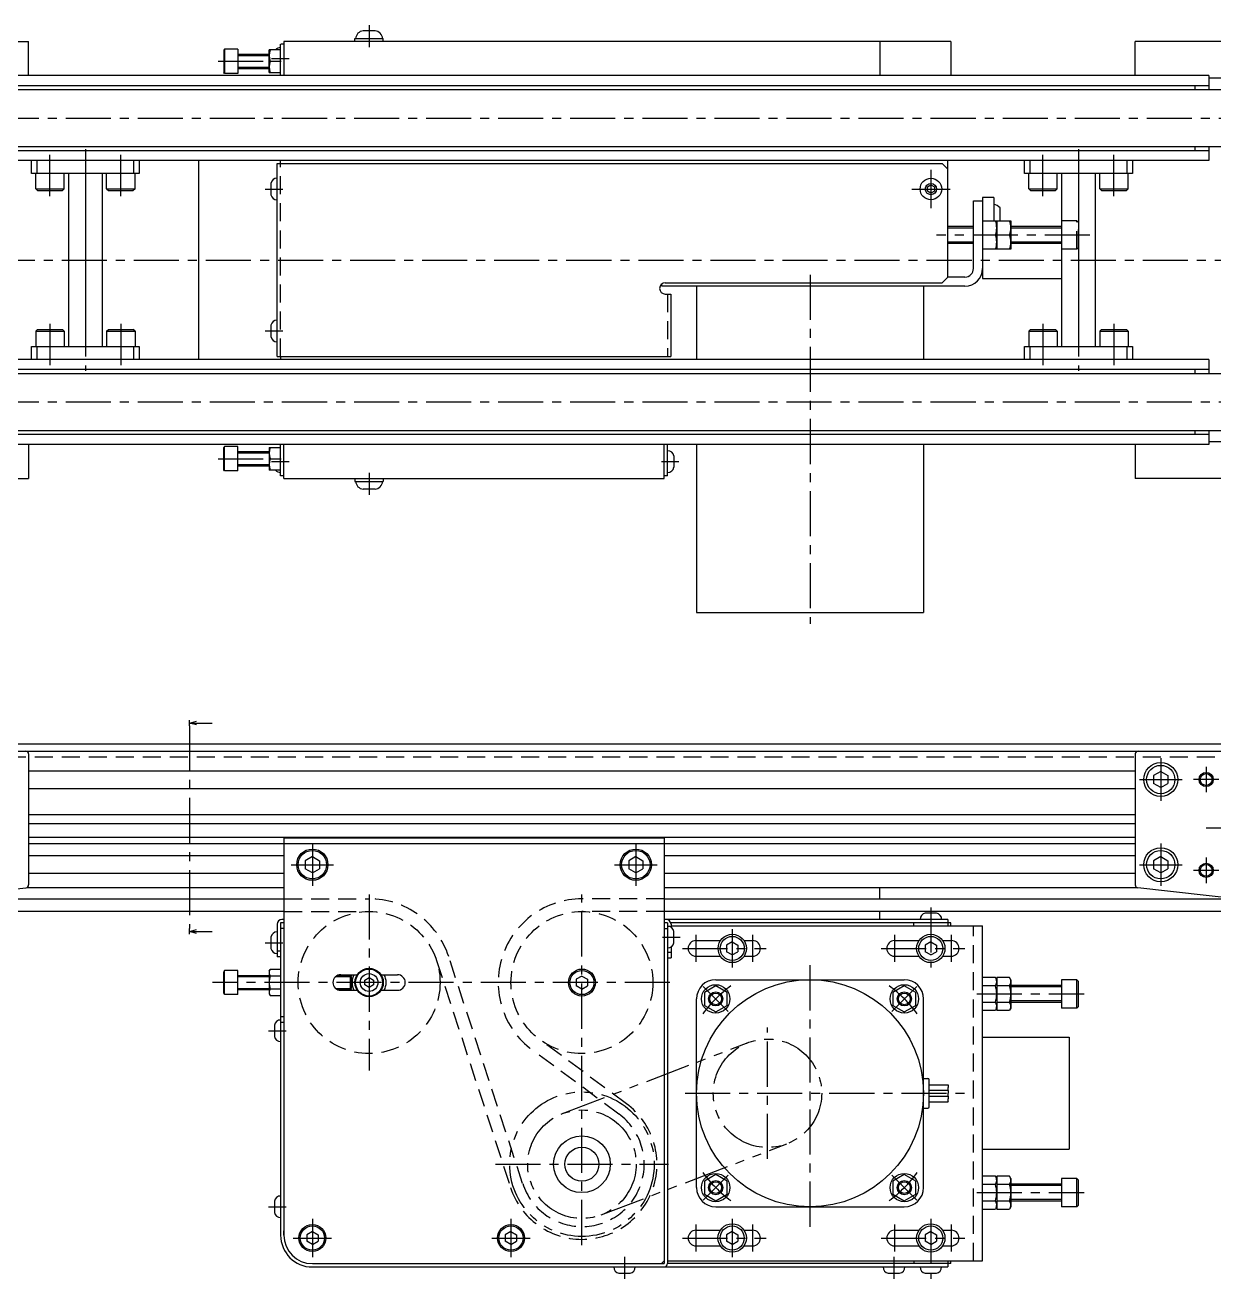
# Model space of a CAD drawing. Extents: x -2 to 1072, y -7 to 440.
# Drawn here: x 377.7 to 796.7, y -2 to 439.6 of the extents above; entities that cross this region are included whole.
import ezdxf

# ---------------------------------------------------------------- set-up
doc = ezdxf.new("R2010")
doc.units = 0
doc.header["$LTSCALE"] = 0.5
for name, pattern in [('CENTER', [50.8, 31.75, -6.35, 6.35, -6.35]), ('DASHED', [19.05, 12.7, -6.35]), ('PHANTOM', [63.5, 31.75, -6.35, 6.35, -6.35, 6.35, -6.35])]:
    doc.linetypes.add(name, pattern=pattern)
doc.layers.get('0').update_dxf_attribs({"linetype": 'CONTINUOUS'})
doc.layers.add('CENTER', color=1, linetype='CENTER')

# ---------------------------------------------------------------- blocks, each defined once
blk = doc.blocks.new('_OPEN30')
at = {"color": 0, "linetype": 'BYBLOCK'}
for p, q in [((-1, 0.27), (0, 0)), ((0, 0), (-1, -0.27)), ((0, 0), (-1, 0))]:
    blk.add_line(p, q, dxfattribs=at)
blk = doc.blocks.new('*U79')
at = {"color": 7, "linetype": 'CONTINUOUS'}
blk.add_lwpolyline([(438.13, 193.8), (443.63, 193.8)], dxfattribs=at)
at = {"color": 7, "linetype": 'CONTINUOUS', "xscale": 2.5, "yscale": 2.5, "zscale": 2.5, "rotation": 180}
blk.add_blockref('_OPEN30', (435.63, 193.8), dxfattribs=at)
blk = doc.blocks.new('*U80')
at = {"color": 7, "linetype": 'CONTINUOUS'}
blk.add_lwpolyline([(438.13, 120.4), (443.63, 120.4)], dxfattribs=at)
at = {"color": 7, "linetype": 'CONTINUOUS', "xscale": 2.5, "yscale": 2.5, "zscale": 2.5, "rotation": 180}
blk.add_blockref('_OPEN30', (435.63, 120.4), dxfattribs=at)

msp = doc.modelspace()

# ---------------------------------------------------------------- linework, layer by layer
at = {"color": 7, "linetype": 'CONTINUOUS'}
for p, q in [((501.08, 437.65), (496.88, 437.65)), ((296.98, 433.9), (378.98, 433.9)), ((378.98, 421.9), (378.98, 433.9)), ((467.78, 421.9), (467.78, 432.9)), ((468.98, 432.9), (467.83, 432.9)), ((468.98, 433.9), (468.98, 421.9)), ((703.98, 433.9), (468.98, 433.9)), ((493.98, 434.9), (503.98, 434.9)), ((493.98, 433.9), (493.98, 434.9)), ((503.98, 433.9), (503.98, 434.9)), ((678.98, 433.9), (678.98, 421.9)), ((703.98, 433.9), (703.98, 421.9)), ((850.98, 433.9), (768.98, 433.9)), ((768.98, 421.9), (768.98, 433.9)), ((448.06, 431.15), (447.76, 430.85)), ((447.76, 430.85), (447.76, 422.95)), ((448.06, 431.15), (448.06, 422.65)), ((452.76, 431.15), (448.06, 431.15)), ((452.76, 431.15), (452.76, 422.65)), ((452.76, 429.41), (463.78, 429.41)), ((463.78, 422.9), (463.78, 430.9)), ((467.78, 430.9), (463.78, 430.9)), ((452.76, 424.41), (463.78, 424.41)), ((464.14, 426.9), (467.78, 426.9)), ((794.98, 421.9), (352.98, 421.9)), ((448.06, 422.65), (447.76, 422.95)), ((452.76, 422.65), (448.06, 422.65)), ((463.78, 422.9), (467.78, 422.9)), ((794.98, 421.9), (794.98, 416.9)), ((850.98, 420.9), (794.98, 420.9)), ((294.48, 416.9), (853.48, 416.9)), ((352.98, 418.4), (794.98, 418.4)), ((789.98, 418.4), (789.98, 416.9)), ((294.48, 396.9), (853.48, 396.9)), ((794.98, 395.4), (352.98, 395.4)), ((789.98, 396.9), (789.98, 395.4)), ((794.98, 396.9), (794.98, 391.9)), ((794.98, 391.9), (352.98, 391.9)), ((379.98, 387.4), (379.98, 391.9)), ((381.98, 387.4), (381.98, 391.9)), ((415.98, 391.9), (415.98, 387.4)), ((417.98, 391.9), (417.98, 387.4)), ((438.98, 321.9), (438.98, 391.9)), ((466.58, 390.9), (700.98, 390.9)), ((466.58, 322.9), (466.58, 390.9)), ((467.78, 390.9), (467.78, 391.9)), ((700.98, 390.9), (702.98, 388.9)), ((702.98, 350.9), (702.98, 391.9)), ((729.98, 387.4), (729.98, 391.9)), ((731.98, 387.4), (731.98, 391.9)), ((765.98, 391.9), (765.98, 387.4)), ((767.98, 391.9), (767.98, 387.4)), ((417.98, 387.4), (379.98, 387.4)), ((381.48, 382), (381.48, 387.4)), ((391.48, 382), (391.48, 387.4)), ((392.98, 387.4), (392.98, 326.4)), ((398.98, 387.4), (398.98, 326.4)), ((404.98, 326.4), (404.98, 387.4)), ((406.48, 382), (406.48, 387.4)), ((406.48, 384.7), (406.48, 384.7)), ((416.48, 382), (416.48, 387.4)), ((767.98, 387.4), (729.98, 387.4)), ((731.48, 382), (731.48, 387.4)), ((731.48, 384.7), (731.48, 384.7)), ((741.48, 382), (741.48, 387.4)), ((742.98, 387.4), (742.98, 326.4)), ((748.98, 387.4), (748.98, 326.4)), ((754.98, 326.4), (754.98, 387.4)), ((756.48, 382), (756.48, 387.4)), ((756.48, 384.7), (756.48, 384.7)), ((766.48, 382), (766.48, 387.4)), ((381.48, 382), (391.48, 382)), ((381.48, 382), (382.08, 381.4)), ((382.08, 381.4), (390.88, 381.4)), ((391.48, 382), (390.88, 381.4)), ((406.48, 383.35), (406.48, 383.35)), ((406.48, 382), (416.48, 382)), ((406.48, 382), (407.08, 381.4)), ((407.08, 381.4), (415.88, 381.4)), ((416.48, 382), (415.88, 381.4)), ((464.38, 383.9), (464.38, 379.9)), ((695.73, 382.62), (696.98, 383.34)), ((695.73, 381.18), (695.73, 382.62)), ((696.98, 380.46), (695.73, 381.18)), ((696.98, 383.34), (698.23, 382.62)), ((698.23, 381.18), (696.98, 380.46)), ((698.23, 382.62), (698.23, 381.18)), ((731.48, 383.35), (731.48, 383.35)), ((731.48, 382), (741.48, 382)), ((731.48, 382), (732.08, 381.4)), ((732.08, 381.4), (740.88, 381.4)), ((741.48, 382), (740.88, 381.4)), ((756.48, 383.35), (756.48, 383.35)), ((756.48, 382), (766.48, 382)), ((756.48, 382), (757.08, 381.4)), ((757.08, 381.4), (765.88, 381.4)), ((766.48, 382), (765.88, 381.4)), ((711.98, 353.9), (711.98, 377.7)), ((711.98, 377.7), (715.18, 377.7)), ((715.18, 378.9), (715.18, 350.4)), ((719.18, 378.9), (715.18, 378.9)), ((719.18, 378.9), (719.18, 370.7)), ((721.38, 370.7), (721.38, 375.22)), ((711.98, 368.7), (702.98, 368.7)), ((715.18, 370.7), (725.18, 370.7)), ((720.18, 370.7), (720.18, 360.7)), ((725.18, 370.7), (725.18, 360.7)), ((742.98, 368.7), (725.19, 368.7)), ((711.98, 362.7), (702.98, 362.7)), ((719.73, 365.7), (715.18, 365.7)), ((724.73, 365.7), (720.18, 365.7)), ((742.98, 362.7), (725.19, 362.7)), ((725.18, 360.7), (715.18, 360.7)), ((702.98, 350.9), (700.98, 348.9)), ((706.99, 350.9), (702.98, 350.9)), ((707.99, 350.9), (706.99, 350.9)), ((708.98, 350.9), (707.99, 350.9)), ((715.18, 350.4), (742.98, 350.4)), ((602.19, 347.7), (602.19, 348.51)), ((706.99, 347.7), (602.19, 347.7)), ((603.38, 348.9), (700.98, 348.9)), ((603.38, 344.9), (605.37, 344.9)), ((605.37, 344.9), (605.37, 322.9)), ((614.38, 347.7), (614.38, 321.9)), ((694.38, 347.7), (614.38, 347.7)), ((702.29, 347.7), (623.29, 347.7)), ((694.38, 347.7), (694.38, 321.9)), ((708.98, 347.7), (705.99, 347.7)), ((381.48, 331.8), (382.08, 332.4)), ((381.48, 331.8), (381.48, 326.4)), ((381.48, 331.8), (391.48, 331.8)), ((382.08, 332.4), (390.88, 332.4)), ((391.48, 331.8), (390.88, 332.4)), ((391.48, 331.8), (391.48, 326.4)), ((406.48, 331.8), (407.08, 332.4)), ((406.48, 331.8), (416.48, 331.8)), ((406.48, 331.8), (406.48, 326.4)), ((407.08, 332.4), (415.88, 332.4)), ((416.48, 331.8), (415.88, 332.4)), ((416.48, 331.8), (416.48, 326.4)), ((464.38, 333.9), (464.38, 329.9)), ((731.48, 331.8), (732.08, 332.4)), ((731.48, 331.8), (741.48, 331.8)), ((731.48, 331.8), (731.48, 326.4)), ((732.08, 332.4), (740.88, 332.4)), ((741.48, 331.8), (740.88, 332.4)), ((741.48, 331.8), (741.48, 326.4)), ((756.48, 331.8), (757.08, 332.4)), ((756.48, 331.8), (766.48, 331.8)), ((756.48, 331.8), (756.48, 326.4)), ((757.08, 332.4), (765.88, 332.4)), ((766.48, 331.8), (765.88, 332.4)), ((766.48, 331.8), (766.48, 326.4)), ((381.48, 330.45), (381.48, 330.45)), ((381.48, 329.1), (381.48, 329.1)), ((406.48, 330.45), (406.48, 330.45)), ((406.48, 329.1), (406.48, 329.1)), ((731.48, 330.45), (731.48, 330.45)), ((731.48, 329.1), (731.48, 329.1)), ((756.48, 330.45), (756.48, 330.45)), ((756.48, 329.1), (756.48, 329.1)), ((379.98, 326.4), (417.98, 326.4)), ((379.98, 321.9), (379.98, 326.4)), ((381.98, 321.9), (381.98, 326.4)), ((415.98, 326.4), (415.98, 321.9)), ((417.98, 326.4), (417.98, 321.9)), ((466.58, 322.9), (605.37, 322.9)), ((467.78, 322.9), (467.78, 321.9)), ((729.98, 326.4), (767.98, 326.4)), ((729.98, 321.9), (729.98, 326.4)), ((731.98, 321.9), (731.98, 326.4)), ((765.98, 326.4), (765.98, 321.9)), ((767.98, 326.4), (767.98, 321.9)), ((794.98, 321.9), (352.98, 321.9)), ((352.98, 318.4), (794.98, 318.4)), ((789.98, 318.4), (789.98, 316.9)), ((794.98, 321.9), (794.98, 316.9)), ((294.48, 316.9), (853.48, 316.9)), ((294.48, 296.9), (853.48, 296.9)), ((789.98, 296.9), (789.98, 295.4)), ((794.98, 296.9), (794.98, 291.9)), ((794.98, 295.4), (352.98, 295.4)), ((794.98, 291.9), (352.98, 291.9)), ((378.98, 291.9), (378.98, 279.9)), ((467.78, 280.9), (467.78, 291.9)), ((468.98, 279.9), (468.98, 291.9)), ((602.98, 279.9), (602.98, 291.9)), ((604.18, 280.9), (604.18, 291.9)), ((614.38, 291.9), (614.38, 232.7)), ((694.38, 291.9), (694.38, 232.7)), ((768.98, 291.9), (768.98, 279.9)), ((850.98, 292.9), (794.98, 292.9)), ((448.06, 291.15), (447.76, 290.85)), ((447.76, 282.95), (447.76, 290.85)), ((448.06, 282.65), (448.06, 291.15)), ((452.76, 291.15), (448.06, 291.15)), ((452.76, 282.65), (452.76, 291.15)), ((452.76, 289.39), (463.78, 289.39)), ((463.78, 290.9), (463.78, 282.9)), ((463.78, 290.9), (467.78, 290.9)), ((606.38, 287.9), (606.38, 283.9)), ((448.06, 282.65), (447.76, 282.95)), ((452.76, 284.39), (463.78, 284.39)), ((467.78, 282.9), (463.78, 282.9)), ((464.14, 286.9), (467.78, 286.9)), ((296.98, 279.9), (378.98, 279.9)), ((452.76, 282.65), (448.06, 282.65)), ((468.98, 280.9), (467.78, 280.9)), ((468.98, 279.9), (602.98, 279.9)), ((493.98, 279.9), (493.98, 278.9)), ((493.98, 278.9), (503.98, 278.9)), ((503.98, 279.9), (503.98, 278.9)), ((604.18, 280.9), (602.98, 280.9)), ((850.98, 279.9), (768.98, 279.9)), ((501.08, 276.15), (496.88, 276.15)), ((614.38, 232.7), (694.38, 232.7)), ((823.98, 186.4), (323.98, 186.4)), ((323.98, 183.9), (823.98, 183.9)), ((378.98, 182.9), (378.98, 136.79)), ((768.98, 182.9), (768.98, 136.79)), ((378.98, 177), (768.98, 177)), ((777.98, 176.76), (775.48, 175.32)), ((777.98, 176.76), (780.48, 175.32)), ((775.48, 175.32), (775.48, 172.48)), ((777.98, 171.04), (775.48, 172.48)), ((777.98, 171.04), (780.48, 172.48)), ((780.48, 175.32), (780.48, 172.48)), ((378.98, 170.8), (768.98, 170.8)), ((768.98, 161.5), (378.98, 161.5)), ((768.98, 158.3), (378.98, 158.3)), ((768.98, 153.5), (378.98, 153.5)), ((768.98, 151.3), (378.98, 151.3)), ((468.98, 153.4), (602.98, 153.4)), ((468.98, 153.4), (468.98, 13.4)), ((602.98, 153.4), (602.98, 3.4)), ((468.98, 147), (378.98, 147)), ((478.98, 146.76), (476.48, 145.32)), ((478.98, 146.76), (481.48, 145.32)), ((592.98, 146.76), (590.48, 145.32)), ((592.98, 146.76), (595.48, 145.32)), ((768.98, 147), (602.98, 147)), ((777.98, 146.76), (775.48, 145.32)), ((777.98, 146.76), (780.48, 145.32)), ((476.48, 145.32), (476.48, 142.48)), ((478.98, 141.04), (476.48, 142.48)), ((478.98, 141.04), (481.48, 142.48)), ((481.48, 145.32), (481.48, 142.48)), ((590.48, 145.32), (590.48, 142.48)), ((592.98, 141.04), (590.48, 142.48)), ((592.98, 141.04), (595.48, 142.48)), ((595.48, 145.32), (595.48, 142.48)), ((775.48, 145.32), (775.48, 142.48)), ((777.98, 141.04), (775.48, 142.48)), ((777.98, 141.04), (780.48, 142.48)), ((780.48, 145.32), (780.48, 142.48)), ((468.98, 140.8), (378.98, 140.8)), ((768.98, 140.8), (602.98, 140.8)), ((326.99, 130.07), (378.09, 135.8)), ((378.43, 135.9), (468.98, 135.9)), ((602.98, 135.9), (769.53, 135.9)), ((678.98, 131.9), (678.98, 135.9)), ((820.97, 130.07), (769.87, 135.8)), ((343.32, 131.9), (468.98, 131.9)), ((602.98, 131.9), (804.64, 131.9)), ((468.98, 127.4), (323.98, 127.4)), ((468.98, 124.6), (468.28, 124.6)), ((823.98, 127.4), (602.98, 127.4)), ((702.96, 124.6), (602.98, 124.6)), ((678.98, 124.6), (678.98, 127.4)), ((698.97, 126.8), (694.97, 126.8)), ((702.96, 124.6), (702.96, 122.4)), ((466.58, 122.9), (466.58, 111.4)), ((468.98, 123.4), (467.78, 123.4)), ((467.78, 123.4), (467.78, 13.4)), ((468.98, 121.4), (467.78, 121.4)), ((604.17, 123.4), (602.98, 123.4)), ((602.98, 121.4), (604.18, 121.4)), ((604.18, 123.4), (604.18, 3.4)), ((703.98, 123.4), (605.3, 123.4)), ((605.38, 122.9), (605.38, 121.89)), ((605.38, 122.4), (715.18, 122.4)), ((606.38, 116.4), (606.38, 120.4)), ((690.96, 122.4), (690.96, 123.4)), ((703.98, 122.4), (703.98, 123.4)), ((715.18, 4.4), (715.18, 122.4)), ((464.38, 118.4), (464.38, 114.4)), ((605.38, 114.9), (605.38, 111.1)), ((614.16, 117.15), (622.78, 117.15)), ((626.96, 116.69), (624.96, 115.53)), ((624.96, 115.53), (624.96, 113.26)), ((626.96, 116.69), (628.96, 115.53)), ((628.96, 115.53), (628.96, 113.26)), ((631.13, 117.15), (634.16, 117.15)), ((684.16, 117.15), (692.77, 117.15)), ((696.94, 116.69), (694.94, 115.53)), ((694.94, 115.53), (694.94, 113.26)), ((696.94, 116.69), (698.94, 115.53)), ((698.94, 115.53), (698.94, 113.26)), ((701.12, 117.15), (704.16, 117.15)), ((467.78, 113.4), (466.58, 113.4)), ((467.78, 111.4), (466.58, 111.4)), ((604.18, 113.1), (605.38, 113.1)), ((604.18, 111.1), (605.38, 111.1)), ((614.16, 111.65), (622.78, 111.65)), ((626.96, 112.11), (624.96, 113.26)), ((626.96, 112.11), (628.96, 113.26)), ((631.13, 111.65), (634.16, 111.65)), ((684.16, 111.65), (692.77, 111.65)), ((696.94, 112.11), (694.94, 113.26)), ((696.94, 112.11), (698.94, 113.26)), ((701.12, 111.65), (704.16, 111.65)), ((448.06, 106.65), (447.76, 106.13)), ((447.76, 98.67), (447.76, 106.13)), ((448.06, 98.15), (448.06, 106.65)), ((452.76, 106.65), (448.06, 106.65)), ((452.76, 98.15), (452.76, 106.65)), ((463.78, 106.4), (464.14, 107.02)), ((463.78, 106.4), (463.78, 98.4)), ((467.78, 107.02), (464.14, 107.02)), ((452.76, 104.89), (463.78, 104.89)), ((464.14, 104.71), (467.78, 104.71)), ((492.34, 104.89), (487.81, 104.89)), ((488.98, 105.15), (494.8, 105.15)), ((492.76, 104.47), (492.34, 104.89)), ((492.34, 104.89), (492.34, 99.89)), ((492.76, 100.31), (492.76, 104.47)), ((497.48, 103.27), (498.98, 104.13)), ((497.48, 101.53), (497.48, 103.27)), ((498.98, 104.13), (500.48, 103.27)), ((500.48, 103.27), (500.48, 101.53)), ((503.15, 105.15), (508.98, 105.15)), ((573.98, 104.69), (571.98, 103.53)), ((571.98, 103.53), (571.98, 101.26)), ((573.98, 104.69), (575.98, 103.53)), ((575.98, 103.53), (575.98, 101.26)), ((621.14, 103.4), (687.61, 103.4)), ((719.73, 104.16), (715.18, 104.16)), ((720.18, 103.39), (719.73, 104.16)), ((720.18, 104.16), (720.18, 92.61)), ((724.73, 104.16), (720.18, 104.16)), ((725.18, 103.39), (724.73, 104.16)), ((725.18, 103.39), (725.18, 93.39)), ((742.98, 103.39), (742.98, 93.39)), ((748.38, 103.39), (742.98, 103.39)), ((748.38, 93.39), (748.38, 103.39)), ((748.38, 103.39), (748.98, 102.79)), ((748.98, 93.99), (748.98, 102.79)), ((448.06, 98.15), (447.76, 98.67)), ((452.76, 98.15), (448.06, 98.15)), ((452.76, 99.89), (463.78, 99.89)), ((463.78, 98.4), (464.14, 97.78)), ((467.78, 100.09), (464.14, 100.09)), ((464.14, 97.78), (467.78, 97.78)), ((487.86, 99.89), (492.34, 99.89)), ((488.98, 99.65), (494.8, 99.65)), ((492.34, 99.89), (492.76, 100.31)), ((498.98, 100.67), (497.48, 101.53)), ((500.48, 101.53), (498.98, 100.67)), ((503.15, 99.65), (508.98, 99.65)), ((573.98, 100.11), (571.98, 101.26)), ((573.98, 100.11), (575.98, 101.26)), ((719.73, 101.27), (715.18, 101.27)), ((724.73, 101.27), (720.18, 101.27)), ((742.98, 101.39), (725.18, 101.39)), ((614.38, 30.17), (614.38, 96.63)), ((694.38, 30.17), (694.38, 96.63)), ((715.18, 95.5), (719.73, 95.5)), ((720.18, 93.39), (719.73, 92.61)), ((720.18, 95.5), (724.73, 95.5)), ((725.18, 93.39), (724.73, 92.61)), ((742.98, 95.39), (725.18, 95.39)), ((748.38, 93.39), (742.98, 93.39)), ((748.38, 93.39), (748.98, 93.99)), ((467.78, 90.4), (468.98, 90.4)), ((467.78, 88.4), (468.98, 88.4)), ((715.18, 92.61), (719.73, 92.61)), ((720.18, 92.61), (724.73, 92.61)), ((465.58, 87.4), (465.58, 83.4)), ((715.18, 83.15), (745.68, 83.15)), ((745.68, 83.15), (745.68, 43.65)), ((694.38, 68.65), (695.88, 68.65)), ((696.38, 58.65), (696.38, 68.15)), ((696.38, 66.4), (703.08, 66.4)), ((703.08, 64.4), (696.38, 64.4)), ((696.38, 62.4), (703.08, 62.4)), ((694.38, 58.15), (695.88, 58.15)), ((696.38, 60.4), (703.08, 60.4)), ((715.18, 43.65), (745.68, 43.65)), ((719.73, 34.16), (715.18, 34.16)), ((719.73, 31.27), (715.18, 31.27)), ((720.18, 33.39), (719.73, 34.16)), ((720.18, 34.16), (720.18, 22.61)), ((724.73, 34.16), (720.18, 34.16)), ((724.73, 31.27), (720.18, 31.27)), ((725.18, 33.39), (724.73, 34.16)), ((725.18, 33.39), (725.18, 23.39)), ((742.98, 31.39), (725.18, 31.39)), ((748.38, 33.39), (742.98, 33.39)), ((742.98, 33.39), (742.98, 23.39)), ((748.38, 23.39), (748.38, 33.39)), ((748.38, 33.39), (748.98, 32.79)), ((748.98, 23.99), (748.98, 32.79)), ((465.58, 25.4), (465.58, 21.4)), ((621.14, 23.4), (687.61, 23.4)), ((715.18, 25.5), (719.73, 25.5)), ((715.18, 22.61), (719.73, 22.61)), ((720.18, 23.39), (719.73, 22.61)), ((720.18, 25.5), (724.73, 25.5)), ((720.18, 22.61), (724.73, 22.61)), ((725.18, 23.39), (724.73, 22.61)), ((742.98, 25.39), (725.18, 25.39)), ((748.38, 23.39), (742.98, 23.39)), ((748.38, 23.39), (748.98, 23.99)), ((468.98, 13.35), (468.98, 14.9)), ((478.98, 14.69), (476.98, 13.53)), ((476.98, 13.53), (476.98, 11.26)), ((478.98, 14.69), (480.98, 13.53)), ((480.98, 13.53), (480.98, 11.26)), ((548.98, 14.69), (546.98, 13.53)), ((546.98, 13.53), (546.98, 11.26)), ((548.98, 14.69), (550.98, 13.53)), ((550.98, 13.53), (550.98, 11.26)), ((614.16, 15.14), (622.77, 15.14)), ((626.94, 14.68), (624.94, 13.52)), ((624.94, 13.52), (624.94, 11.25)), ((626.94, 14.68), (628.94, 13.52)), ((628.94, 13.52), (628.94, 11.25)), ((631.12, 15.14), (634.16, 15.14)), ((684.16, 15.14), (692.77, 15.14)), ((696.94, 14.68), (694.94, 13.52)), ((694.94, 13.52), (694.94, 11.25)), ((696.94, 14.68), (698.94, 13.52)), ((698.94, 13.52), (698.94, 11.25)), ((701.12, 15.14), (704.16, 15.14)), ((478.98, 10.11), (476.98, 11.26)), ((478.98, 10.11), (480.98, 11.26)), ((548.98, 10.11), (546.98, 11.26)), ((548.98, 10.11), (550.98, 11.26)), ((614.16, 9.64), (622.77, 9.64)), ((626.94, 10.1), (624.94, 11.25)), ((626.94, 10.1), (628.94, 11.25)), ((631.12, 9.64), (634.16, 9.64)), ((684.16, 9.64), (692.77, 9.64)), ((696.94, 10.1), (694.94, 11.25)), ((696.94, 10.1), (698.94, 11.25)), ((701.12, 9.64), (704.16, 9.64)), ((478.98, 3.4), (602.98, 3.4)), ((478.98, 2.2), (702.96, 2.2)), ((586.98, 0), (590.98, 0)), ((602.98, 4.4), (601.98, 3.4)), ((604.18, 4.4), (715.18, 4.4)), ((703.98, 3.4), (604.18, 3.4)), ((681.96, 0), (685.96, 0)), ((690.96, 4.4), (690.96, 3.4)), ((694.96, 0), (698.96, 0)), ((702.96, 4.4), (702.96, 2.2)), ((703.98, 3.4), (703.98, 4.4))]:
    msp.add_line(p, q, dxfattribs=at)
at = {"color": 3, "linetype": 'CONTINUOUS'}
for p, q in [((452.76, 428.97), (463.78, 428.97)), ((452.76, 424.83), (463.78, 424.83)), ((711.98, 368.16), (702.98, 368.16)), ((742.98, 368.16), (725.19, 368.16)), ((711.98, 363.24), (702.98, 363.24)), ((742.98, 363.24), (725.19, 363.24)), ((452.76, 288.97), (463.78, 288.97)), ((452.76, 284.83), (463.78, 284.83)), ((452.76, 104.47), (463.78, 104.47)), ((487.16, 104.47), (492.76, 104.47)), ((452.76, 100.33), (463.78, 100.33)), ((487.16, 100.33), (492.76, 100.33)), ((742.98, 100.85), (725.18, 100.85)), ((742.98, 95.93), (725.18, 95.93)), ((742.98, 30.85), (725.18, 30.85)), ((742.98, 25.93), (725.18, 25.93))]:
    msp.add_line(p, q, dxfattribs=at)
at = {"color": 3, "linetype": 'DASHED'}
for p, q in [((467.78, 322.9), (467.78, 390.9)), ((748.38, 370.7), (742.98, 370.7)), ((748.38, 360.7), (748.38, 370.7)), ((748.38, 370.7), (748.98, 370.1)), ((748.98, 361.3), (748.98, 370.1)), ((748.38, 360.7), (742.98, 360.7)), ((748.38, 360.7), (748.98, 361.3)), ((604.18, 344.9), (604.18, 322.9)), ((323.99, 181.9), (823.99, 181.9)), ((468.98, 131.9), (498.98, 131.9)), ((602.98, 131.9), (573.98, 131.9)), ((468.98, 127.4), (498.98, 127.4)), ((602.98, 127.4), (573.98, 127.4)), ((711.98, 4.4), (711.98, 122.39)), ((553.09, 31.59), (527.02, 111.55)), ((522.75, 110.15), (548.82, 30.2)), ((589.71, 59.68), (559.12, 82.3)), ((587.03, 56.06), (556.44, 78.68))]:
    msp.add_line(p, q, dxfattribs=at)
at = {"color": 3, "linetype": 'PHANTOM'}
for p, q in [((567.16, 56.24), (632.56, 81.24)), ((580.8, 20.56), (646.2, 45.56))]:
    msp.add_line(p, q, dxfattribs=at)
at = {"color": 7, "linetype": 'CONTINUOUS'}
for points in [[(617.14, 94.32), (621.14, 92.02), (625.14, 94.32), (625.14, 98.94), (621.14, 101.25), (617.14, 98.94)], [(683.61, 94.32), (687.61, 92.02), (691.61, 94.32), (691.61, 98.94), (687.61, 101.25), (683.61, 98.94)], [(617.14, 27.86), (621.14, 25.55), (625.14, 27.86), (625.14, 32.48), (621.14, 34.78), (617.14, 32.48)], [(683.61, 27.86), (687.61, 25.55), (691.61, 27.86), (691.61, 32.48), (687.61, 34.78), (683.61, 32.48)]]:
    msp.add_lwpolyline(points, close=True, dxfattribs=at)
for centre, radius in [((696.98, 381.9), 3.8), ((696.98, 381.9), 2), ((777.98, 173.9), 6), ((777.98, 173.9), 5), ((793.98, 173.9), 2.07), ((478.98, 143.9), 5.5), ((478.98, 143.9), 5), ((592.98, 143.9), 5.5), ((592.98, 143.9), 5), ((777.98, 143.9), 6), ((777.98, 143.9), 5), ((793.98, 141.9), 2.07), ((626.96, 114.4), 5), ((696.94, 114.4), 5), ((626.96, 114.4), 4.25), ((696.94, 114.4), 4.25), ((498.98, 102.4), 5), ((498.98, 102.4), 4.75), ((573.98, 102.4), 4.75), ((573.98, 102.4), 4.25), ((498.98, 102.4), 3.12), ((654.38, 63.4), 40), ((621.14, 96.63), 5), ((687.61, 96.63), 5), ((621.14, 96.63), 2.5), ((687.61, 96.63), 2.5), ((573.98, 38.4), 10), ((573.98, 38.4), 6), ((621.14, 30.17), 5), ((621.14, 30.17), 2.5), ((687.61, 30.17), 5), ((687.61, 30.17), 2.5), ((478.98, 12.4), 4.75), ((478.98, 12.4), 4.25), ((548.98, 12.4), 4.75), ((548.98, 12.4), 4.25), ((626.94, 12.39), 5), ((626.94, 12.39), 4.25), ((696.94, 12.39), 5), ((696.94, 12.39), 4.25)]:
    msp.add_circle(centre, radius, dxfattribs=at)
at = {"color": 3, "linetype": 'CONTINUOUS'}
for centre, radius in [((793.98, 173.9), 2.5), ((793.98, 141.9), 2.5), ((621.14, 96.63), 2.07), ((687.61, 96.63), 2.07), ((621.14, 30.17), 2.07), ((687.61, 30.17), 2.07)]:
    msp.add_circle(centre, radius, dxfattribs=at)
at = {"color": 3, "linetype": 'DASHED'}
for centre in [(498.98, 102.4), (573.98, 102.4)]:
    msp.add_circle(centre, 25, dxfattribs=at)
at = {"color": 3, "linetype": 'PHANTOM'}
for centre, radius in [((639.38, 63.4), 19.1), ((573.98, 38.4), 25.46), ((573.98, 38.4), 19.1)]:
    msp.add_circle(centre, radius, dxfattribs=at)
at = {"color": 7, "linetype": 'CONTINUOUS'}
for centre, radius, start, end in [((497.22, 434.67), 3, 96.5292, 175.5926), ((500.74, 434.67), 3, 4.4074, 83.4708), ((469.55, 428.9), 5.78, 159.7438, 200.2562), ((467.68, 429.58), 2.12, 87.2573, 141.539), ((469.55, 424.9), 5.78, 159.7438, 200.2562), ((466.48, 383.58), 2.12, 87.2573, 171.3215), ((466.48, 380.22), 2.12, 188.6785, 272.7427), ((718.48, 372.76), 3.8, 40.3591, 79.4524), ((712.96, 368.2), 7.22, 339.7438, 20.2562), ((717.96, 368.2), 7.22, 339.7438, 20.2562), ((712.96, 363.2), 7.22, 339.7438, 20.2562), ((717.96, 363.2), 7.22, 339.7438, 20.2562), ((708.98, 353.9), 6.2, 270, 0), ((708.98, 353.9), 3, 270, 0), ((603.38, 346.9), 2, 90, 270), ((466.48, 333.58), 2.12, 87.2573, 171.3215), ((466.48, 330.22), 2.12, 188.6785, 272.7427), ((469.55, 288.9), 5.78, 159.7438, 200.2562), ((604.28, 287.58), 2.12, 8.6785, 92.7427), ((469.55, 284.9), 5.78, 159.7438, 200.2562), ((467.68, 284.22), 2.12, 218.461, 272.7427), ((604.28, 284.22), 2.12, 267.2573, 351.3215), ((497.22, 279.13), 3, 184.4074, 263.4708), ((500.74, 279.13), 3, 276.5292, 355.5926), ((377.98, 182.9), 1, 0, 90), ((377.98, 182.9), 1, 0, 90), ((769.98, 182.9), 1, 90, 180), ((769.98, 182.9), 1, 90, 180), ((377.98, 136.79), 1, 276.3999, 0), ((769.98, 136.79), 1, 180, 263.5999), ((468.28, 122.9), 1.7, 90, 180), ((603.68, 122.9), 1.7, 0, 90), ((695.29, 124.7), 2.12, 98.6785, 182.7427), ((698.65, 124.7), 2.12, 357.2573, 81.3215), ((466.48, 118.08), 2.12, 87.2573, 171.3215), ((604.28, 120.07), 2.12, 8.6785, 92.7427), ((604.28, 116.72), 2.12, 267.2573, 351.3215), ((614.16, 114.4), 2.75, 90, 270), ((634.16, 114.4), 2.75, 270, 90), ((684.16, 114.4), 2.75, 90, 270), ((704.16, 114.4), 2.75, 270, 90), ((466.48, 114.72), 2.12, 188.6785, 272.7427), ((465.82, 105.86), 2.04, 154.3842, 214.3842), ((471.42, 102.4), 7.64, 162.412, 197.588), ((488.98, 102.4), 2.75, 90, 270), ((498.98, 102.4), 6, 152.7205, 207.2797), ((498.98, 102.4), 6, 332.7203, 27.2795), ((508.98, 102.4), 2.75, 270, 90), ((621.14, 96.63), 6.77, 90, 180), ((687.61, 96.63), 6.77, 0, 90), ((717.62, 102.72), 2.56, 325.6158, 25.6158), ((722.62, 102.72), 2.56, 325.6158, 25.6158), ((465.82, 98.94), 2.04, 145.6158, 205.6158), ((710.62, 98.39), 9.55, 342.412, 17.588), ((715.62, 98.39), 9.55, 342.412, 17.588), ((717.62, 94.06), 2.56, 334.3842, 34.3842), ((722.62, 94.06), 2.56, 334.3842, 34.3842), ((467.68, 87.08), 2.12, 87.2573, 171.3215), ((467.68, 83.72), 2.12, 188.6785, 272.7427), ((695.88, 68.15), 0.5, 0, 90), ((695.88, 58.65), 0.5, 270, 0), ((717.62, 32.72), 2.56, 325.6158, 25.6158), ((710.62, 28.39), 9.55, 342.412, 17.588), ((722.62, 32.72), 2.56, 325.6158, 25.6158), ((715.62, 28.39), 9.55, 342.412, 17.588), ((467.68, 25.08), 2.12, 87.2573, 171.3215), ((621.14, 30.17), 6.77, 180, 270), ((687.61, 30.17), 6.77, 270, 0), ((717.62, 24.06), 2.56, 334.3842, 34.3842), ((722.62, 24.06), 2.56, 334.3842, 34.3842), ((467.68, 21.72), 2.12, 188.6785, 272.7427), ((478.98, 13.4), 11.2, 180, 270), ((478.98, 13.4), 10, 180, 270), ((614.16, 12.39), 2.75, 90, 270), ((634.16, 12.39), 2.75, 270, 90), ((684.16, 12.39), 2.75, 90, 270), ((704.16, 12.39), 2.75, 270, 90), ((587.3, 2.1), 2.12, 177.2573, 261.3215), ((590.66, 2.1), 2.12, 278.6785, 2.7427), ((602.98, 3.4), 1.2, 270, 0), ((682.28, 2.1), 2.12, 177.2573, 261.3215), ((685.64, 2.1), 2.12, 278.6785, 2.7427), ((695.28, 2.1), 2.12, 177.2573, 261.3215), ((698.64, 2.1), 2.12, 278.6785, 2.7427)]:
    msp.add_arc(centre, radius, start, end, dxfattribs=at)
at = {"color": 3, "linetype": 'DASHED'}
for centre, radius, start, end in [((498.98, 102.4), 29.5, 18.0594, 90), ((573.98, 102.4), 29.5, 90, 233.5273), ((573.98, 38.4), 26.46, 198.0594, 53.5273), ((573.98, 38.4), 21.96, 198.0594, 53.5273)]:
    msp.add_arc(centre, radius, start, end, dxfattribs=at)
at = {"color": 3, "linetype": 'CONTINUOUS'}
for centre, start, end in [((702.21, 65.9), 330, 30), ((703.94, 64.9), 150, 210), ((703.94, 62.9), 150, 210), ((702.21, 63.9), 330, 30), ((702.21, 61.9), 330, 30), ((703.94, 60.9), 150, 210)]:
    msp.add_arc(centre, 1, start, end, dxfattribs=at)
at = {"layer": 'CENTER', "color": 1, "linetype": 'CENTER'}
for p, q in [((498.98, 439.65), (498.98, 431.9)), ((445.76, 426.9), (470.98, 426.9)), ((464.58, 427.9), (470.78, 427.9)), ((290.48, 406.9), (857.48, 406.9)), ((386.48, 379.4), (386.48, 393.9)), ((398.98, 395.9), (398.98, 317.9)), ((411.48, 379.4), (411.48, 393.9)), ((736.48, 379.4), (736.48, 393.9)), ((748.98, 395.9), (748.98, 317.9)), ((761.48, 379.4), (761.48, 393.9)), ((696.98, 388.65), (696.98, 375.15)), ((462.38, 381.9), (468.58, 381.9)), ((690.23, 381.9), (703.73, 381.9)), ((752.99, 365.7), (698.99, 365.7)), ((289.08, 356.9), (858.88, 356.9)), ((654.38, 351.7), (654.38, 228.7)), ((386.48, 334.4), (386.48, 319.9)), ((411.48, 334.4), (411.48, 319.9)), ((462.38, 331.9), (468.58, 331.9)), ((736.48, 334.4), (736.48, 319.9)), ((761.48, 334.4), (761.48, 319.9)), ((290.48, 306.9), (857.48, 306.9)), ((445.76, 286.9), (470.98, 286.9)), ((464.58, 285.9), (470.78, 285.9)), ((601.98, 285.9), (608.18, 285.9)), ((498.98, 281.9), (498.98, 274.15)), ((435.63, 192.8), (435.63, 121.4)), ((777.98, 181.4), (777.98, 166.4)), ((793.98, 178.4), (793.98, 169.4)), ((770.48, 173.9), (785.48, 173.9)), ((798.48, 173.9), (789.48, 173.9)), ((793.98, 156.9), (857.48, 156.9)), ((478.98, 151.4), (478.98, 136.4)), ((592.98, 151.4), (592.98, 136.4)), ((777.98, 151.4), (777.98, 136.4)), ((793.98, 146.4), (793.98, 137.4)), ((471.48, 143.9), (486.48, 143.9)), ((585.48, 143.9), (600.48, 143.9)), ((770.48, 143.9), (785.48, 143.9)), ((798.48, 141.9), (789.48, 141.9)), ((498.98, 133.4), (498.98, 71.4)), ((573.98, 9.93), (573.98, 133.39)), ((696.94, 128.8), (696.94, 107.64)), ((626.96, 121.15), (626.96, 107.65)), ((462.37, 116.4), (468.57, 116.4)), ((602.38, 118.4), (608.58, 118.4)), ((614.16, 119.15), (614.16, 109.65)), ((634.16, 119.15), (634.16, 109.65)), ((684.16, 119.15), (684.16, 109.65)), ((704.16, 119.15), (704.16, 109.65)), ((609.41, 114.4), (638.91, 114.4)), ((679.41, 114.4), (708.91, 114.4)), ((654.38, 16.4), (654.38, 110.4)), ((604.98, 102.4), (443.76, 102.4)), ((616.72, 101.05), (625.56, 92.21)), ((692.03, 101.05), (683.19, 92.21)), ((713.18, 98.39), (751, 98.39)), ((463.58, 85.4), (469.78, 85.4)), ((639.38, 40.3), (639.38, 86.5)), ((610.38, 63.4), (709.38, 63.4)), ((543.51, 38.4), (604.44, 38.4)), ((616.72, 25.75), (625.56, 34.59)), ((692.03, 25.75), (683.19, 34.59)), ((713.18, 28.39), (751, 28.39)), ((463.58, 23.4), (469.78, 23.4)), ((478.98, 19.15), (478.98, 5.65)), ((548.98, 19.15), (548.98, 5.65)), ((626.94, 19.14), (626.94, 5.64)), ((696.94, 19.15), (696.96, -2)), ((614.16, 17.14), (614.16, 7.64)), ((634.16, 17.14), (634.16, 7.64)), ((684.16, 17.14), (684.16, 7.64)), ((704.16, 17.14), (704.16, 7.64)), ((472.23, 12.4), (485.73, 12.4)), ((542.23, 12.4), (555.73, 12.4)), ((609.41, 12.39), (638.91, 12.39)), ((679.41, 12.4), (708.91, 12.4)), ((588.98, 5.75), (588.98, -2)), ((683.96, 5.75), (683.96, -2))]:
    msp.add_line(p, q, dxfattribs=at)
at = {"layer": 'CENTER', "color": 1, "linetype": 'CONTINUOUS'}
for p, q in [((435.63, 192.8), (435.63, 194.8)), ((435.63, 119.4), (435.63, 121.4))]:
    msp.add_line(p, q, dxfattribs=at)
at = {"layer": 'CENTER', "color": 1, "linetype": 'CENTER'}
for start, end in [(126.4637, 143.5363), (36.4637, 53.5363), (216.4637, 233.5363), (306.4637, 323.5363)]:
    msp.add_arc((654.38, 63.4), 47, start, end, dxfattribs=at)

# ---------------------------------------------------------------- block references
at = {"color": 7, "linetype": 'CONTINUOUS'}
for name in ['*U79', '*U80']:
    msp.add_blockref(name, (0, 0), dxfattribs=at)

doc.saveas('drawing.dxf')
